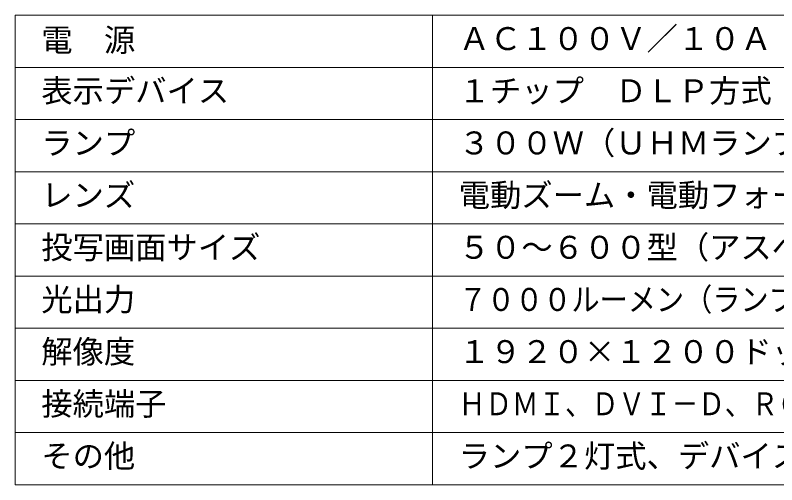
# Model space of a CAD drawing. Units: millimetres, scale not verified. Extents: x -63 to 62, y -56 to 57.
# Drawn here: x -62.5 to 10.5, y -56.5 to -11.5 of the extents above; entities that cross this region are included whole.
import ezdxf
from ezdxf.enums import TextEntityAlignment as Align

# ---------------------------------------------------------------- set-up
doc = ezdxf.new("R2010")
doc.units = ezdxf.units.MM
doc.header["$LTSCALE"] = 0.125
doc.layers.add('0-2_WAKU', color=1, linetype='Continuous', lineweight=18)
doc.layers.add('0-3_MOJI1', color=7, linetype='Continuous')
doc.styles.add('ＭＳ ゴシック', font='')
doc.styles.get('ＭＳ ゴシック').set_extended_font_data('MS Gothic')

msp = doc.modelspace()

# ---------------------------------------------------------------- linework, layer by layer
at = {"layer": '0-2_WAKU', "color": 4}
for p, q in [((-62.5136, -11.4867), (-62.5136, -56.4867)), ((62.4864, -11.4867), (-62.5136, -11.4867)), ((-22.5136, -56.4867), (-22.5136, -11.4867)), ((-62.5136, -56.4867), (62.4864, -56.4867))]:
    msp.add_line(p, q, dxfattribs=at)
at = {"layer": '0-2_WAKU'}
for p, q in [((-62.5136, -16.4867), (62.4864, -16.4867)), ((-62.5136, -21.4867), (62.4864, -21.4867)), ((-62.5136, -26.4867), (62.4864, -26.4867)), ((-62.5136, -31.4867), (62.4864, -31.4867)), ((-62.5136, -36.4867), (62.4864, -36.4867)), ((-62.5136, -41.4867), (62.4864, -41.4867)), ((-62.5136, -46.4867), (62.4864, -46.4867)), ((-62.5136, -51.4867), (62.4864, -51.4867))]:
    msp.add_line(p, q, dxfattribs=at)

# ---------------------------------------------------------------- texts
at = {"layer": '0-3_MOJI1', "style": 'ＭＳ ゴシック'}
for s, p in [('ＡＣ１００Ｖ／１０Ａ\u3000５０／６０Ｈｚ', (-20.0136, -15.4867)), ('電\u3000源', (-60.0136, -15.6187)), ('表示デバイス', (-60.0136, -20.4867)), ('１チップ\u3000ＤＬＰ方式', (-20.0136, -20.4867)), ('ランプ', (-60.0136, -25.4867)), ('３００Ｗ（ＵＨＭランプ\u3000２灯式）\u3000', (-20.0136, -25.4867)), ('レンズ', (-60.0136, -30.4867)), ('電動ズーム・電動フォーカスレンズ', (-20.0136, -30.4867)), ('投写画面サイズ', (-60.0136, -35.4867)), ('５０～６００型（アスペクト比１６：１０）', (-20.0136, -35.4867)), ('光出力', (-60.0136, -40.4867)), ('解像度', (-60.0136, -45.4867)), ('１９２０×１２００ドット', (-20.0136, -45.4867)), ('接続端子', (-60.0136, -50.4867)), ('その他', (-60.0136, -55.4867)), ('ランプ２灯式、デバイス液冷方式、エコフィルター', (-20.0136, -55.4867))]:
    msp.add_text(s, height=2.199, dxfattribs=at).set_placement(p, align=Align.BOTTOM_LEFT)
for s, width, p in [('７０００ルーメン（ランプ２灯、ノーマルモード時）', 0.9, (-20.0136, -40.4867)), ('ＨＤＭＩ、ＤＶＩ－Ｄ、ＲＧＢ、ビデオ／Ｓビデオ、ＬＡＮ', 0.85, (-20.0136, -50.4867))]:
    msp.add_text(s, height=2.199, dxfattribs=dict(at, width=width)).set_placement(p, align=Align.BOTTOM_LEFT)

doc.saveas('drawing.dxf')
